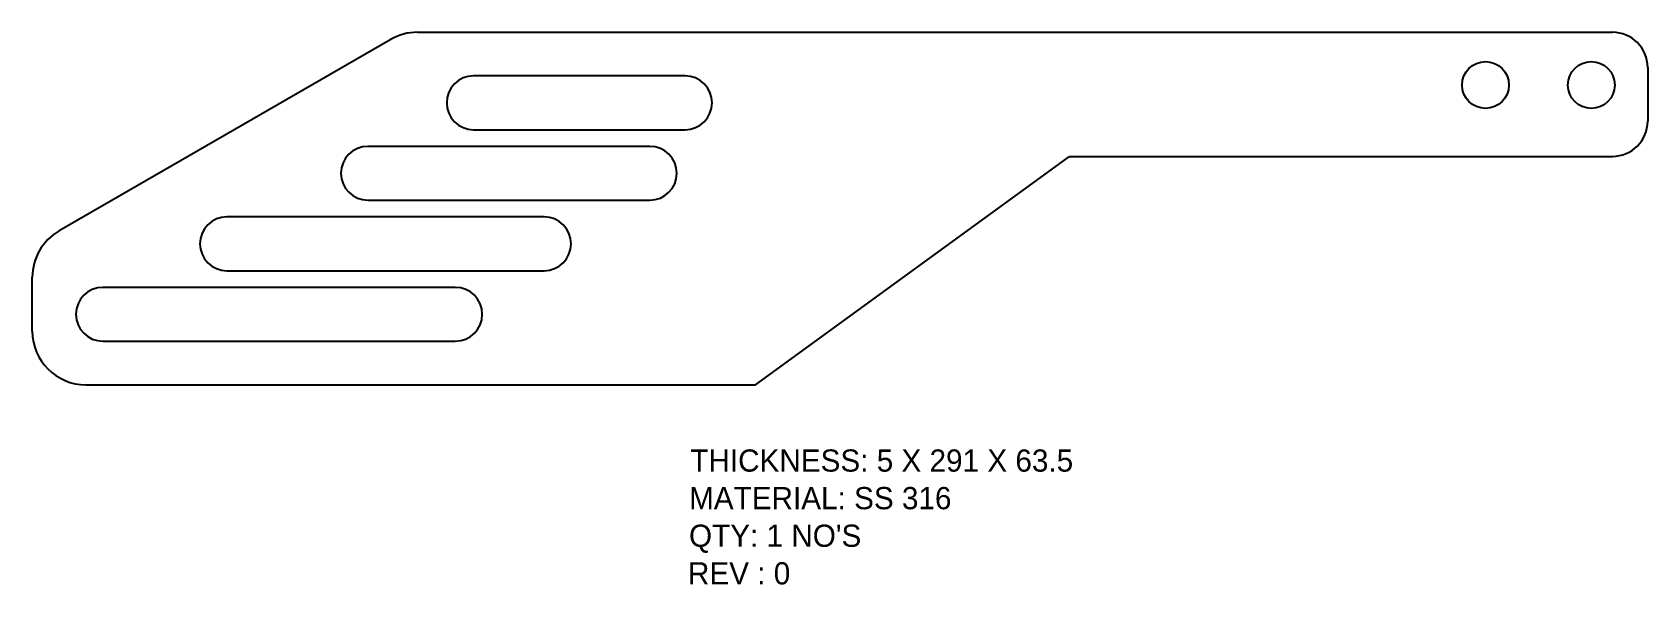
# Model space of a CAD drawing. Header units: inches. Extents: x 2230 to 2521, y -218 to -118.
import ezdxf

# ---------------------------------------------------------------- set-up
doc = ezdxf.new("R2010")
doc.units = ezdxf.units.IN
doc.header["$MEASUREMENT"] = 0
doc.layers.add('LaserCutting', color=3, linetype='Continuous')

msp = doc.modelspace()

# ---------------------------------------------------------------- linework, layer by layer
at = {"layer": 'LaserCutting'}
for p, q in [((2299.56, -118.48), (2514.83, -118.48)), ((2294.74, -119.78), (2235, -154.26)), ((2521.18, -124.83), (2521.18, -134.48)), ((2347.78, -126.33), (2309.68, -126.33)), ((2309.68, -136.03), (2347.78, -136.03)), ((2341.43, -139.03), (2290.63, -139.03)), ((2360.48, -181.98), (2417.03, -140.83)), ((2417.03, -140.83), (2514.83, -140.83)), ((2290.63, -148.73), (2341.43, -148.73)), ((2322.38, -151.73), (2265.23, -151.73)), ((2230.18, -172.33), (2230.18, -162.62)), ((2265.23, -161.43), (2322.38, -161.43)), ((2306.38, -164.43), (2242.88, -164.43)), ((2242.88, -174.13), (2306.38, -174.13)), ((2239.83, -181.98), (2360.48, -181.98))]:
    msp.add_line(p, q, dxfattribs=at)
for centre in [(2491.97, -127.98), (2511.02, -127.98)]:
    msp.add_circle(centre, 4.22, dxfattribs=at)
for centre, radius, start, end in [((2299.56, -128.13), 9.65, 90, 120), ((2514.83, -124.83), 6.35, 360, 90), ((2309.68, -131.18), 4.85, 90, 270), ((2347.78, -131.18), 4.85, 270, 90), ((2514.83, -134.48), 6.35, 270, 0), ((2290.63, -143.88), 4.85, 90, 270), ((2341.43, -143.88), 4.85, 270, 90), ((2265.23, -156.58), 4.85, 90, 270), ((2322.38, -156.58), 4.85, 270, 90), ((2239.83, -162.62), 9.65, 120, 180), ((2242.88, -169.28), 4.85, 90, 270), ((2306.38, -169.28), 4.85, 270, 90), ((2239.83, -172.33), 9.65, 180, 270)]:
    msp.add_arc(centre, radius, start, end, dxfattribs=at)

# ---------------------------------------------------------------- texts
at = {"color": 7}
for s, p in [('THICKNESS: 5 X 291 X 63.5', (2348.71, -197.63)), ('MATERIAL: SS 316', (2348.49, -204.4)), ("QTY: 1 NO'S", (2348.48, -211.17)), ('REV : 0', (2348.29, -217.94))]:
    msp.add_text(s, height=4, dxfattribs=at).set_placement(p)

doc.saveas('drawing.dxf')
